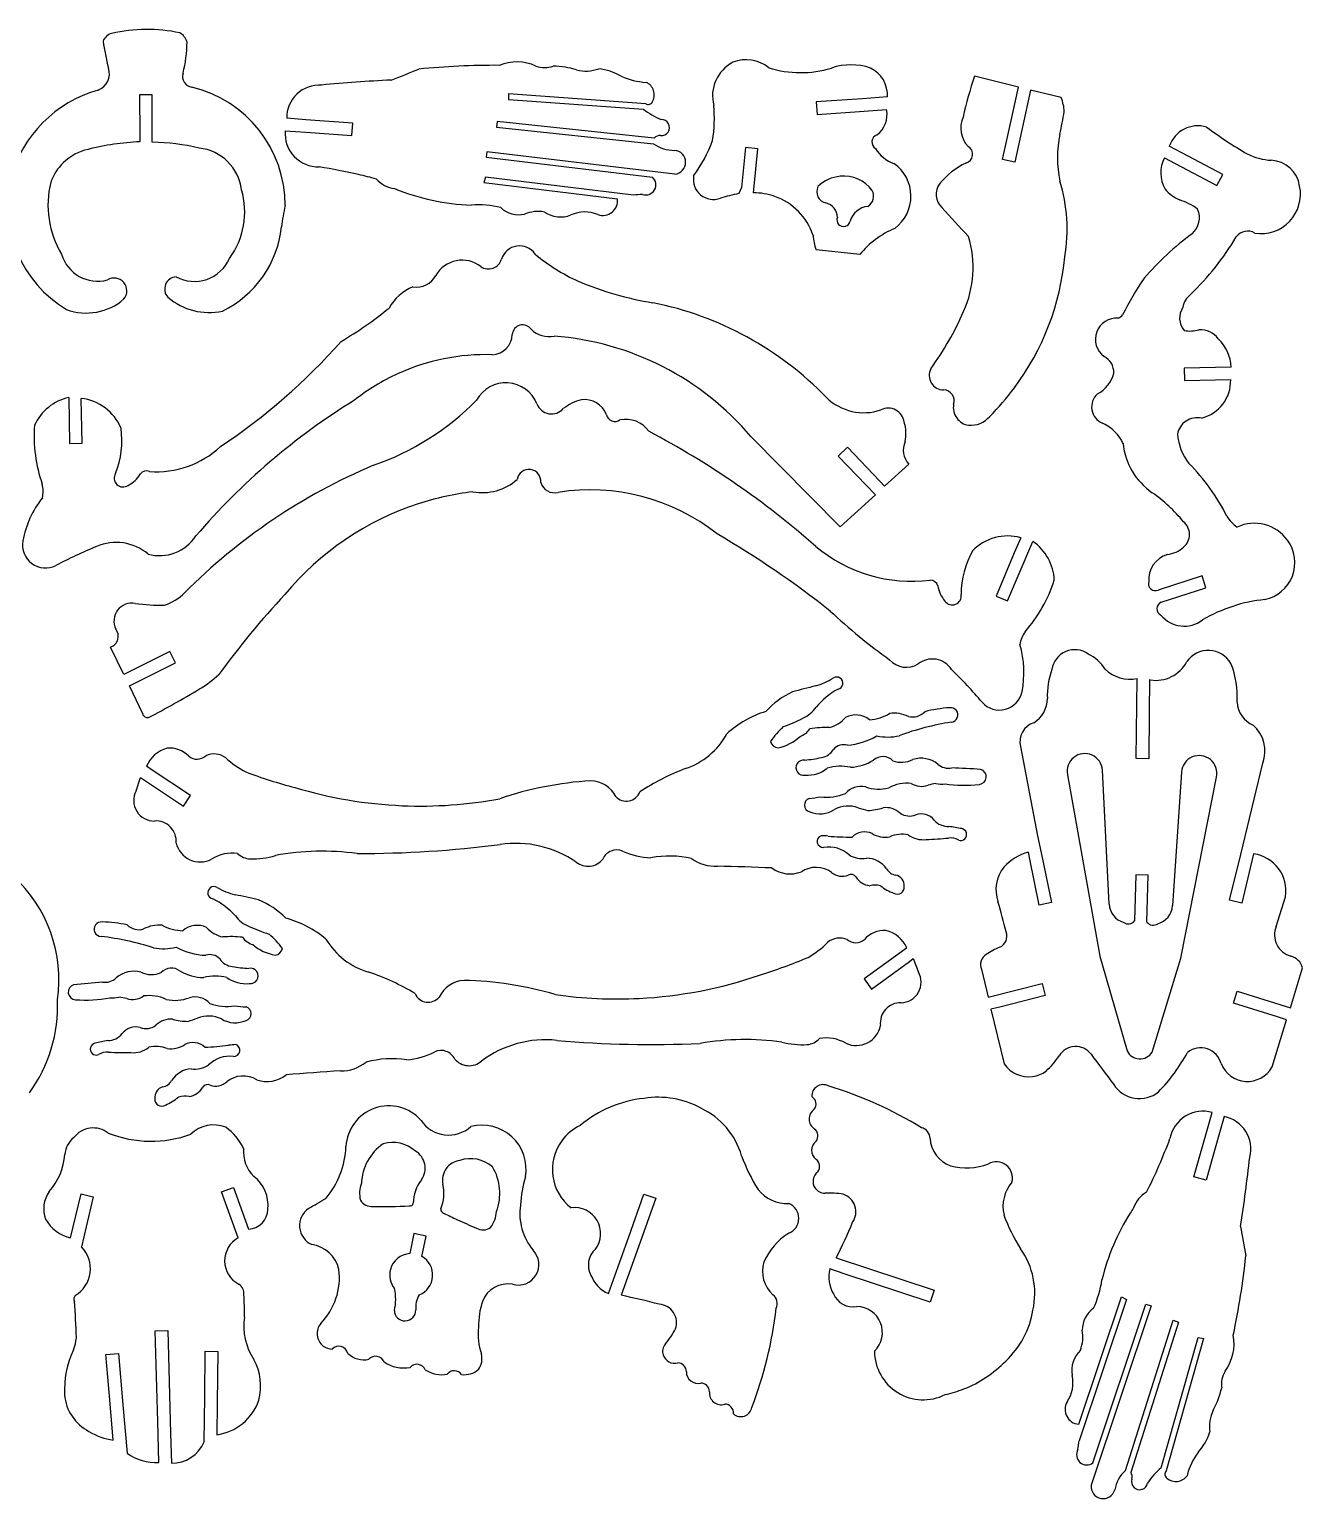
# Model space of a CAD drawing. Extents: x 0 to 235, y 0 to 127.
# Drawn here: x 127.9 to 234.7, y 3.8 to 127.1 of the extents above; entities that cross this region are included whole.
import ezdxf

# ---------------------------------------------------------------- set-up
doc = ezdxf.new("R2010")
doc.units = 0
doc.header["$MEASUREMENT"] = 0
doc.layers.add('WHITE', color=7, linetype='CONTINUOUS')

msp = doc.modelspace()

# ---------------------------------------------------------------- linework, layer by layer
at = {"layer": 'WHITE', "linetype": 'Continuous'}
for p, q in [((210.839914, 122.2946), (207.159914, 123.2081)), ((210.335914, 120.0006), (210.839914, 122.2946)), ((138.169414, 121.6491), (137.119414, 121.6436)), ((137.119414, 121.6436), (137.135414, 118.2681)), ((138.185414, 118.2206), (138.169414, 121.6491)), ((179.570841, 120.887738), (168.052414, 121.7276)), ((168.052414, 121.7276), (168.052414, 121.2606)), ((168.052414, 121.2606), (179.381914, 120.4361)), ((197.751914, 121.3181), (193.882414, 121.0451)), ((193.882414, 121.0451), (193.961414, 120.0006)), ((199.846414, 121.4706), (197.751914, 121.3181)), ((211.858414, 122.0426), (210.524914, 115.9896)), ((214.410051, 121.412761), (211.858414, 122.0426)), ((151.073914, 119.5541), (149.456914, 119.6751)), ((193.961414, 120.0006), (197.888414, 120.2786)), ((197.888414, 120.2786), (199.778435, 120.409884)), ((209.501414, 116.2206), (210.335914, 120.0006)), ((149.330941, 118.630361), (151.058414, 118.5041)), ((151.058414, 118.5041), (154.922414, 118.2206)), ((155.000914, 119.2656), (151.073914, 119.5541)), ((154.922414, 118.2206), (155.000914, 119.2656)), ((167.117914, 119.3966), (167.054914, 118.9296)), ((167.054914, 118.9296), (180.227414, 117.5436)), ((180.295581, 118.005506), (167.117914, 119.3966)), ((137.135414, 118.2681), (137.13537, 117.711489)), ((138.185414, 117.6746), (138.185414, 118.2206)), ((187.944914, 117.2231), (187.598414, 113.8686)), ((188.989414, 117.1181), (187.944914, 117.2231)), ((224.547914, 116.7716), (223.492414, 117.3281)), ((166.256914, 116.8716), (166.188914, 116.4041)), ((166.188914, 116.4041), (180.132914, 114.7401)), ((182.012441, 114.986542), (166.256914, 116.8716)), ((188.637914, 113.7056), (188.989414, 117.1181)), ((210.524914, 115.9896), (209.501414, 116.2206)), ((223.083173, 116.357027), (223.996414, 115.8741)), ((227.970914, 114.9606), (224.547914, 116.7716)), ((166.136414, 114.7346), (166.004914, 114.2781)), ((178.552379, 113.233407), (166.136414, 114.7346)), ((223.996414, 115.8741), (227.482414, 114.0311)), ((227.482414, 114.0311), (227.970914, 114.9606)), ((166.004914, 114.2781), (177.203414, 112.9181)), ((187.598414, 113.8686), (187.393543, 113.359091)), ((188.611414, 113.4221), (188.637914, 113.7056)), ((197.525914, 108.2406), (193.866971, 108.644999)), ((228.684802, 98.80085), (224.747414, 98.7221)), ((224.747414, 98.7221), (224.768414, 97.6721)), ((224.768414, 97.6721), (228.642914, 97.7456)), ((131.176316, 96.25476), (131.249914, 92.3801)), ((132.299914, 92.4011), (132.226414, 96.1706)), ((195.877414, 85.3871), (188.396414, 92.9631)), ((131.249914, 92.3801), (132.299914, 92.4011)), ((196.486414, 92.0651), (195.725414, 91.3356)), ((195.725414, 91.3356), (198.854414, 88.0701)), ((199.211414, 89.2196), (196.486414, 92.0651)), ((201.647455, 90.658128), (199.615414, 88.7946)), ((199.615414, 88.7946), (199.211414, 89.2196)), ((198.854414, 88.0701), (195.877414, 85.3871)), ((209.926414, 79.1766), (212.042386, 84.169344)), ((211.028914, 84.4791), (210.493414, 83.2191)), ((210.493414, 83.2191), (208.960414, 79.5861)), ((226.248914, 81.2816), (222.563414, 80.0901)), ((222.820594, 79.071649), (226.568914, 80.2791)), ((226.568914, 80.2791), (226.248914, 81.2816)), ((208.960414, 79.5861), (209.926414, 79.1766)), ((135.796414, 72.9921), (134.688556, 75.30181)), ((139.649914, 74.9241), (135.796414, 72.9921)), ((136.258414, 72.0471), (140.122414, 73.9841)), ((140.122414, 73.9841), (139.649914, 74.9241)), ((137.376914, 69.7056), (136.258414, 72.0471)), ((220.715414, 65.9516), (220.788914, 72.6716)), ((221.838914, 72.5511), (221.807414, 69.8106)), ((221.901787, 72.54578), (221.838914, 72.5511)), ((221.807414, 69.8106), (221.765414, 65.9361)), ((211.018306, 66.954711), (212.435914, 59.4576)), ((221.765414, 65.9361), (220.715414, 65.9516)), ((230.406914, 61.7256), (231.335914, 65.5526)), ((136.820008, 63.227093), (137.203414, 64.3661)), ((137.203414, 64.3661), (137.528914, 64.1456)), ((137.528914, 64.1456), (140.804914, 61.9566)), ((138.164414, 64.9856), (137.702414, 65.2956)), ((141.387914, 62.8331), (138.164414, 64.9856)), ((214.956162, 64.587015), (217.675414, 49.3513)), ((218.451672, 53.735764), (217.888291, 64.960402)), ((224.517657, 64.8176), (223.762516, 53.60613)), ((224.463914, 49.20955), (227.440414, 64.3976)), ((140.804914, 61.9566), (141.387914, 62.8331)), ((229.482914, 57.8931), (230.406914, 61.7256)), ((212.435914, 59.4576), (212.834914, 57.6516)), ((211.795414, 57.5046), (211.674914, 58.0926)), ((212.588414, 53.6456), (211.795414, 57.5046)), ((212.834914, 57.6516), (213.617414, 53.8556)), ((228.553414, 54.0656), (229.482914, 57.8931)), ((230.569296, 57.9404), (229.571914, 53.8191)), ((220.673414, 56.1971), (220.573408, 52.32256)), ((221.723414, 56.1656), (220.673414, 56.1971)), ((221.618087, 52.2283), (221.723414, 56.1656)), ((232.464496, 51.860763), (233.231414, 54.3546)), ((213.617414, 53.8556), (212.588414, 53.6456)), ((229.571914, 53.8191), (228.553414, 54.0656)), ((201.032914, 49.73455), (197.898914, 47.45605)), ((201.484414, 50.0653), (201.032914, 49.73455)), ((217.675414, 49.3513), (217.838414, 48.78955)), ((198.518414, 46.60555), (201.699914, 48.92605)), ((201.699914, 48.92605), (202.019914, 49.15705)), ((202.019914, 49.15705), (202.44512, 48.033518)), ((207.731757, 48.259276), (208.288414, 45.9283)), ((217.838414, 48.78955), (219.948914, 41.40805)), ((222.053931, 41.303008), (224.463914, 49.20955)), ((233.645914, 45.0358), (234.674914, 48.38005)), ((197.898914, 47.45605), (198.518414, 46.60555)), ((208.288414, 45.9283), (212.834914, 47.06755)), ((212.834914, 47.06755), (213.092414, 46.04905)), ((213.092414, 46.04905), (209.270414, 45.09355)), ((228.873914, 45.4243), (229.183414, 46.42705)), ((229.183414, 46.42705), (233.645914, 45.0358)), ((209.270414, 45.09355), (208.535414, 44.90455)), ((208.535414, 44.90455), (209.632414, 40.31605)), ((232.569914, 44.2693), (228.873914, 45.4243)), ((232.113085, 40.06399), (233.336414, 44.03305)), ((233.336414, 44.03305), (232.569914, 44.2693)), ((226.621414, 34.57255), (227.094082, 36.242011)), ((228.091414, 35.90605), (227.650414, 34.3468)), ((225.560914, 30.84505), (226.621414, 34.57255)), ((227.650414, 34.3468), (226.574414, 30.5563)), ((226.574414, 30.5563), (225.560914, 30.84505)), ((143.996914, 29.58505), (144.983914, 29.94205)), ((144.983914, 29.94205), (146.249414, 26.4613)), ((131.32852, 25.721051), (132.205414, 29.41705)), ((132.205414, 29.41705), (133.229414, 29.17555)), ((133.229414, 29.17555), (132.231914, 24.96505)), ((145.398924, 25.731544), (143.996914, 29.58505)), ((178.142914, 25.8103), (179.418914, 29.39605)), ((180.410914, 29.0443), (178.956914, 24.9703)), ((179.418914, 29.39605), (180.410914, 29.0443)), ((160.135414, 26.0833), (159.778414, 24.4033)), ((161.164414, 25.8628), (160.135414, 26.0833)), ((160.802482, 24.167032), (161.164414, 25.8628)), ((176.867414, 22.2298), (178.142914, 25.8103)), ((178.956914, 24.9703), (177.507541, 20.901354)), ((195.551914, 24.04105), (203.762914, 21.32155)), ((176.441914, 21.04855), (176.867414, 22.2298)), ((196.208414, 22.71805), (195.016285, 23.111815)), ((203.432414, 20.32405), (196.208414, 22.71805)), ((203.762914, 21.32155), (203.432414, 20.32405)), ((215.890414, 10.08655), (219.470914, 20.7808)), ((219.896414, 20.5603), (215.927384, 8.700759)), ((221.959414, 20.0143), (216.945673, 4.957281)), ((217.082414, 6.847275), (221.518414, 20.1718)), ((219.470914, 20.7808), (219.896414, 20.5603)), ((221.518414, 20.1718), (221.959414, 20.0143)), ((219.812414, 6.196275), (223.817914, 18.8173)), ((224.258914, 18.6598), (220.253164, 6.033528)), ((223.817914, 18.8173), (224.258914, 18.6598)), ((138.437414, 17.9248), (139.487414, 17.9563)), ((138.536914, 14.1238), (138.437414, 17.9248)), ((139.487414, 17.9563), (139.602914, 13.6303)), ((222.815414, 6.437775), (225.902414, 17.37355)), ((226.358914, 17.27905), (223.219647, 6.164772)), ((225.902414, 17.37355), (226.358914, 17.27905)), ((142.579414, 12.4018), (142.631914, 16.20805)), ((142.631914, 16.20805), (143.681914, 16.1923)), ((143.681914, 16.1923), (143.624414, 11.87155)), ((134.294914, 15.92455), (135.339914, 16.0138)), ((134.620414, 12.13405), (134.294914, 15.92455)), ((135.339914, 16.0138), (135.712414, 11.7088)), ((138.636914, 10.3228), (138.536914, 14.1238)), ((139.602914, 13.6303), (139.712914, 9.30955)), ((142.526798, 8.595525), (142.579414, 12.4018)), ((134.914333, 8.753046), (134.620414, 12.13405)), ((135.712414, 11.7088), (136.064414, 7.666275)), ((143.624414, 11.87155), (143.587414, 9.1993)), ((138.726136, 6.884044), (138.636914, 10.3228)), ((139.712914, 9.30955), (139.781414, 6.826275))]:
    msp.add_line(p, q, dxfattribs=at)
for centre, radius, start, end in [((137.740808, 113.999408), 13.139289, 77.899091, 103.055608), ((135.071414, 125.7381), 1.10226, 105.72521, 158.162), ((179.393624, 134.071624), 46.032429, 189.911609, 192.770709), ((139.807458, 125.686454), 1.348823, 16.733314, 59.341458), ((128.876914, 126.2986), 12.2243, 346.599739, 358.951), ((188.014005, 121.643525), 2.952653, 50.35551, 112.383066), ((133.146914, 123.4006), 1.44094, 290.189, 20.115947), ((141.617468, 123.179259), 0.896125, 161.364741, 263.028548), ((126.946742, 204.786515), 87.667307, 290.891285, 292.523576), ((166.9358, 59.073082), 65.0495, 89.696282, 95.652386), ((168.751414, 120.5151), 3.894942, 65.4802, 112.186154), ((171.086914, 126.0171), 2.086078, 249.837521, 290.168), ((171.638403, 116.671906), 7.38885, 73.151106, 88.698978), ((174.556463, 126.66822), 3.025952, 255.13251, 290.740187), ((175.088491, 119.165353), 4.704055, 59.127891, 83.413677), ((188.33814, 121.564958), 3.160268, 117.280444, 194.817791), ((192.567914, 132.3906), 8.8842, 252.51, 286.915796), ((196.790914, 119.1501), 5.01575, 70.938116, 109.061), ((197.337922, 121.626717), 2.513346, 356.438758, 64.270488), ((139.137415, 112.37606), 10.193352, 359.889461, 76.548003), ((152.217914, 119.7111), 2.761235, 86.7199, 180.747023), ((164.611914, -8.39135), 131.429991, 92.7926, 95.341919), ((180.023922, 129.02003), 6.340163, 246.563687, 266.190209), ((179.160914, 121.6511), 1.132484, 330.157, 67.041633), ((236.212156, 113.167957), 30.738204, 160.935399, 167.577864), ((136.574185, 111.774177), 10.683639, 105.917258, 164.205793), ((179.765414, 121.2501), 0.411364, 241.766, 336.718999), ((211.543387, 120.127857), 3.141456, 2.078459, 24.143001), ((183.473056, 125.801255), 6.747023, 232.673057, 247.334873), ((174.25279, 119.700875), 11.0806, 350.236802, 5.467942), ((197.600414, 120.0076), 2.21486, 308.88954, 10.4647), ((208.293414, 118.8681), 2.289369, 156.523201, 222.799), ((160.195914, 129.9101), 55.33804, 347.92773, 349.938), ((152.1249, 118.403417), 2.80316, 175.356241, 271.268907), ((180.886713, 118.895796), 0.679625, 263.499425, 91.145362), ((225.891273, 116.509143), 2.5348, 73.12925, 161.150377), ((248.621461, 148.574211), 36.9087, 233.421906, 239.761108), ((138.298565, 94.826531), 22.9145, 92.909721, 103.887269), ((137.824414, 98.8426), 18.8354, 76.8093, 88.901803), ((141.672453, 113.174294), 4.03195, 7.274007, 83.591031), ((181.93415, 119.879428), 2.892929, 233.845273, 271.028405), ((180.734126, 117.67914), 0.546659, 82.046132, 143.343324), ((174.464459, 121.599836), 11.35535, 323.49938, 340.567021), ((199.185266, 117.676552), 0.637445, 107.748972, 239.240262), ((206.235774, 116.654695), 0.75878, 284.820911, 60.131095), ((224.080414, 116.3756), 9.965048, 168.652, 191.34992), ((133.738914, 112.8296), 4.340275, 134.075598, 159.843309), ((133.744914, 112.8351), 4.340505, 102.59, 134.183), ((181.918919, 115.985695), 1.00352, 275.347377, 86.163052), ((201.384414, 118.6776), 2.96231, 211.523, 250.543628), ((209.097414, 110.2621), 6.256257, 115.23807, 141.002), ((225.503341, 115.102458), 2.726015, 152.598634, 209.925596), ((232.381201, 121.465451), 5.323306, 243.836817, 266.431903), ((231.924914, 113.6261), 2.529454, 8.25743, 87.167612), ((136.236414, 112.3851), 10.20445, 166.991402, 239.078), ((144.819914, 69.1606), 47.02105, 76.8851, 80.986), ((144.869289, 69.150433), 47.019775, 75.067282, 76.946507), ((179.580914, 114.0931), 0.850478, 250.577, 49.530235), ((185.249414, 114.5476), 1.683475, 169.81395, 290.517), ((196.162414, 111.7851), 3.040965, 95.179, 134.82), ((196.16176, 111.78596), 3.04005, 37.266835, 95.168177), ((198.471027, 113.139683), 3.353413, 306.397129, 54.932958), ((137.434495, 112.398925), 8.00525, 166.076395, 211.076588), ((139.382137, 111.825399), 6.5589, 323.402745, 16.468754), ((158.771727, 116.135816), 2.36723, 221.014929, 263.354763), ((165.574865, 131.014915), 18.6272, 247.670502, 268.060063), ((194.880032, 113.517339), 0.960213, 153.743272, 258.332988), ((197.678008, 113.153657), 1.019531, 301.356009, 27.650302), ((205.395914, 113.3001), 1.468112, 142.239526, 228.574), ((201.221861, 110.356785), 13.702944, 350.337523, 17.22459), ((225.708174, 115.863286), 3.330045, 219.557998, 245.89717), ((231.184992, 113.313667), 3.3127, 261.047403, 11.769393), ((168.316379, 108.111912), 19.4543, 167.398013, 172.783018), ((165.436632, 103.977307), 8.435464, 76.455631, 93.345941), ((175.969136, 112.771024), 1.24301, 251.034185, 6.795308), ((181.535414, 79.5656), 33.799602, 93.79536, 95.0633), ((192.145708, 91.028598), 22.83055, 102.013923, 106.034746), ((188.659414, 108.2036), 5.21869, 70.497663, 90.526994), ((188.653914, 108.2031), 5.221, 18.3512, 70.4426), ((194.413414, 111.3741), 1.233332, 359.056, 77.238223), ((198.398079, 110.545618), 1.74772, 96.226415, 163.434181), ((222.883914, 108.0196), 5.02229, 53.510379, 73.0477), ((168.969914, 113.9216), 2.337993, 228.22, 281.038415), ((170.551414, 108.9861), 2.873946, 79.363338, 113.237), ((172.42976, 113.821368), 2.42068, 236.164153, 291.139034), ((174.470754, 108.969958), 2.844494, 67.372213, 114.244068), ((196.171914, 111.1541), 0.56195, 159.186129, 348.692), ((271.116414, 170.9206), 88.859474, 221.363489, 223.501), ((224.226914, 111.3416), 1.792712, 311.017978, 23.5313), ((140.175914, 111.4966), 8.8902, 295.905904, 353.926), ((197.614849, 110.076741), 4.012041, 183.284386, 200.907559), ((203.442414, 103.4051), 7.64105, 112.967, 140.741193), ((198.019414, 107.1741), 9.018158, 335.738, 16.614246), ((241.07711, 89.04362), 26.1605, 126.807902, 138.856399), ((230.065914, 109.0281), 1.179369, 59.218308, 143.699), ((168.987414, 107.3901), 1.577965, 34.4388, 162.777508), ((209.171914, 121.6506), 23.236476, 313.86, 329.124691), ((133.605851, 109.160314), 3.156785, 196.443052, 284.869094), ((141.706914, 109.1906), 3.205725, 241.561, 336.553421), ((164.172059, 105.242487), 2.52859, 51.907453, 150.652622), ((166.376414, 108.1876), 1.152127, 235.992651, 343.341), ((180.778114, 120.956348), 16.451451, 230.38781, 245.350311), ((192.990914, 110.1011), 21.8354, 323.304, 354.628), ((134.976914, 105.1966), 1.07127, 320.350551, 121.579), ((140.233581, 105.360609), 1.012522, 93.017863, 223.36687), ((160.335914, 107.3641), 1.855335, 261.011144, 331.603), ((242.471844, 91.861764), 25.5382, 145.692729, 153.680086), ((161.574578, 101.804667), 4.028165, 112.300512, 151.011063), ((184.639527, 131.430974), 27.595426, 247.134335, 260.699943), ((226.385414, 103.5051), 1.781632, 128.660593, 169.82), ((132.651914, 108.1356), 4.800405, 249.77861, 311.007), ((142.938914, 108.6231), 5.24465, 228.9919, 282.343), ((137.367142, 129.198914), 32.789065, 300.541703, 309.110531), ((174.678494, 76.829535), 27.9162, 44.064158, 78.634254), ((226.007414, 102.9126), 1.647892, 146.589475, 219.847), ((169.244414, 101.4786), 0.863343, 34.843158, 176.171), ((181.482556, 114.415599), 27.07065, 324.406305, 336.147037), ((219.066801, 101.128149), 1.7737, 85.410612, 233.697128), ((218.566884, 104.10832), 1.371598, 297.901233, 317.685573), ((166.613186, 101.604088), 1.77117, 273.086397, 357.804949), ((171.482414, 103.5411), 2.191264, 225.736, 280.859073), ((170.10686, 77.516073), 23.939893, 40.183832, 85.715857), ((225.192646, 105.095498), 3.269962, 262.08229, 283.763972), ((226.134414, 100.1181), 1.808766, 35.7133, 95.194809), ((225.125414, 98.6116), 3.564338, 3.04351, 45.962738), ((115.06704, 135.418184), 52.014423, 303.667454, 318.509759), ((166.157163, 82.048077), 17.795954, 88.224477, 114.561259), ((204.555221, 98.092238), 1.20207, 151.838034, 270.513383), ((217.348406, 98.372952), 1.484676, 356.662333, 63.249179), ((166.167414, 82.0531), 17.79565, 114.598, 128.302), ((167.840319, 94.680341), 2.79881, 21.671706, 151.064368), ((216.301147, 98.875717), 2.597135, 296.632666, 346.88733), ((225.418577, 97.65014), 3.22575, 283.758023, 1.695811), ((132.113604, 92.156643), 4.203935, 102.882644, 155.304678), ((197.856414, 99.4206), 4.451273, 225.527493, 288.928), ((204.519414, 95.9656), 0.925789, 342.21, 87.116198), ((192.988414, 110.0916), 21.831773, 315.016079, 323.327912), ((218.457414, 95.4581), 1.478278, 132.149, 247.012296), ((131.743481, 92.049445), 4.149355, 23.093833, 83.31633), ((185.167414, 47.4875), 57.070421, 121.748357, 139.402), ((149.383914, 111.7531), 22.43435, 289.138, 315.520771), ((171.675414, 96.1916), 1.323345, 201.16, 318.21396), ((175.020673, 92.40716), 3.740106, 103.083407, 129.095657), ((174.452286, 94.128949), 1.941276, 20.233938, 98.241018), ((199.909876, 93.986882), 1.366685, 7.720245, 116.489264), ((206.891451, 95.410802), 1.515086, 169.660386, 261.256783), ((140.531982, 93.042555), 12.26875, 175.931472, 199.344955), ((176.998851, 94.989343), 0.749315, 194.609233, 303.55537), ((177.897594, 92.069841), 2.345655, 34.82516, 101.921997), ((198.171914, 93.2301), 3.232085, 347.917, 16.914888), ((206.800786, 96.054076), 2.145302, 266.268, 319.420042), ((216.467414, 90.9266), 3.47109, 30.9398, 65.9844), ((225.834414, 92.8741), 1.679985, 77.929269, 169.933), ((127.994914, 92.6521), 7.634512, 338.719, 7.714849), ((146.663914, 30.28865), 71.3005, 48.579174, 62.2857), ((202.896973, 91.839729), 1.719731, 155.476334, 223.399771), ((216.467003, 90.923045), 3.473272, 25.091527, 30.986603), ((228.626414, 93.4946), 4.458209, 184.204013, 218.465), ((138.527283, 97.898073), 7.885629, 265.793881, 312.971175), ((225.303353, 92.974208), 5.72015, 185.802119, 235.514278), ((137.699414, 89.4306), 0.652581, 67.5248, 142.38105), ((175.892695, 45.147218), 49.285566, 112.86922, 135.252328), ((169.777414, 89.2251), 0.991315, 352.986, 171.171142), ((212.850414, 78.5521), 17.292152, 26.5644, 44.728376), ((126.457008, 88.390014), 2.567254, 347.249029, 13.250989), ((135.733732, 89.481315), 0.741906, 147.38303, 304.93813), ((134.945551, 91.198911), 2.623131, 297.545252, 328.515675), ((165.864716, 92.685044), 4.420953, 259.512277, 311.564559), ((171.93788, 89.487206), 1.237386, 198.038173, 283.722388), ((135.460785, 82.694569), 8.27965, 141.724135, 169.370366), ((168.068914, 64.0936), 24.43035, 97.0747, 108.067), ((174.939414, 71.4276), 17.0736, 51.5515, 99.126059), ((213.893774, 76.800366), 14.073698, 39.874348, 54.509068), ((168.085591, 64.099321), 24.430089, 108.108345, 140.261795), ((223.786275, 84.751982), 1.404445, 310.313511, 49.699485), ((230.98527, 87.937833), 3.138593, 211.773099, 234.84661), ((230.628914, 82.2896), 3.406444, 35.4235, 115.206516), ((129.227948, 83.876284), 1.935825, 169.717527, 296.78182), ((135.151088, 79.911454), 4.169657, 49.960588, 113.374392), ((138.796696, 86.590522), 3.617365, 254.557367, 327.106329), ((144.280425, 14.034507), 81.9225, 51.700747, 59.745857), ((209.941168, 80.478031), 4.146293, 74.790928, 135.0388), ((209.64339, 80.709582), 4.210123, 2.927595, 55.262588), ((230.852788, 82.38818), 3.167175, 282.156095, 36.317716), ((147.76004, 48.86316), 37.679671, 112.243194, 117.94884), ((201.914111, 93.414935), 12.5931, 230.093833, 276.948914), ((213.654291, 79.653766), 7.633871, 150.542655, 179.525026), ((223.984264, 80.964554), 2.215335, 107.043921, 184.433638), ((223.053414, 85.5666), 2.49991, 276.466006, 311.042), ((203.442914, 80.2581), 0.65626, 16.24085, 90.4571), ((206.665414, 80.8796), 2.6292, 189.589, 220.675576), ((202.16641, 84.678025), 12.269804, 318.75043, 342.187275), ((222.315469, 80.605257), 0.57172, 160.797681, 295.701519), ((136.4904, 77.470514), 1.525006, 79.925065, 205.506202), ((138.983395, 93.92388), 15.1167, 261.531326, 270.895297), ((137.538914, 83.3866), 4.87636, 290.161, 313.399977), ((203.389456, 29.536728), 73.782, 137.147335, 143.911201), ((205.289414, 79.5801), 0.74396, 213.827, 10.607301), ((223.045942, 78.522406), 0.593675, 112.30773, 243.775674), ((232.797414, 66.5246), 12.831195, 95.714834, 120.498), ((228.160914, 113.5791), 48.36195, 226.797733, 234.44), ((224.746914, 79.6016), 2.54008, 219.384, 307.280889), ((134.374104, 76.206166), 0.957465, 289.173, 39.394907), ((213.490397, 75.121359), 2.56066, 145.055777, 171.10769), ((203.022414, 73.1781), 8.27555, 348.753399, 16.4184), ((201.440749, 75.490726), 1.883481, 221.759503, 301.472271), ((203.617414, 72.3826), 1.91822, 32.6371, 128.472098), ((215.563914, 73.1491), 1.934499, 54.262429, 171.873), ((215.356263, 71.830857), 3.18313, 30.437455, 65.152984), ((222.364414, 75.4441), 2.934934, 260.931, 332.277638), ((226.762341, 72.84523), 2.182041, 29.392348, 145.57473), ((136.889414, 80.5041), 10.18035, 301.072737, 312.49), ((195.595224, 72.276171), 0.51483, 282.828645, 122.845886), ((178.995021, 46.373389), 37.68, 40.165208, 45.866664), ((219.302762, 71.285696), 6.044278, 159.296119, 182.73724), ((220.186914, 75.6426), 3.031377, 226.51, 281.454497), ((222.043394, 71.216325), 7.149473, 355.715036, 22.186677), ((99.474804, 142.935237), 82.964174, 297.567577, 300.95103), ((194.839414, 65.2336), 6.97029, 115.152, 137.976161), ((229.139724, -69.84672), 146.2175, 103.976595, 104.764406), ((192.034449, 78.047759), 6.266906, 286.596516, 301.576071), ((198.780748, 66.156055), 6.402796, 118.663683, 140.053913), ((209.243914, 71.9526), 1.93459, 221.260288, 348.415), ((210.881527, 70.991169), 2.38386, 301.321831, 0.141287), ((231.388414, 70.8081), 2.21906, 183.254, 247.318139), ((137.780978, 69.794309), 0.413687, 192.382388, 282.450034), ((192.286914, 61.4791), 8.820542, 107.317, 132.131997), ((186.421968, 81.675479), 13.86965, 289.781375, 297.138053), ((191.758736, 71.665737), 2.534235, 292.987091, 326.502114), ((194.305821, 71.085439), 2.632388, 285.193974, 320.217967), ((197.178414, 67.7316), 1.873227, 51.6942, 116.97315), ((198.133914, 72.8131), 3.617434, 273.258363, 301.908), ((200.373914, 66.8491), 2.911617, 64.8628, 96.466885), ((201.972204, 70.807521), 1.371069, 254.713591, 317.347239), ((205.868009, 58.633177), 11.61015, 94.018015, 104.400477), ((205.147011, 69.610417), 0.611415, 275.595223, 98.704101), ((180.988221, 70.902537), 6.104691, 288.141107, 331.828384), ((196.537914, 62.8741), 7.90333, 133.317572, 145.241), ((191.89667, 69.441697), 1.75533, 290.718562, 325.420673), ((194.65464, 60.428633), 8.1236, 87.593531, 99.299499), ((196.00228, 72.771131), 5.73205, 274.843332, 300.991098), ((199.873537, 71.852687), 4.09985, 257.035414, 283.613451), ((208.777664, 46.264632), 23.016002, 98.925768, 110.178147), ((212.630229, 67.370041), 1.664571, 107.8222, 194.448606), ((228.605414, 66.5736), 2.915145, 339.498014, 48.6126), ((140.064135, 64.344658), 2.54598, 104.680126, 158.067911), ((139.661707, 64.649318), 2.17182, 43.554947, 96.418314), ((190.743511, 67.562731), 0.722152, 194.656919, 264.099358), ((189.865131, 70.665646), 3.904936, 281.883891, 312.787209), ((194.066117, 67.505633), 1.494825, 279.294119, 328.205323), ((196.172631, 66.009535), 1.095847, 73.370369, 139.718751), ((141.933414, 67.0016), 1.104194, 230.808245, 312.124), ((143.361027, 64.739013), 1.59872, 52.31732, 115.448714), ((149.577414, 71.7166), 7.751075, 227.474346, 242.71), ((192.822323, 65.18204), 0.645338, 81.605569, 281.702605), ((191.982914, 76.7196), 10.939021, 274.896, 282.269322), ((196.521765, 69.374118), 4.168183, 272.980852, 301.367751), ((199.467801, 64.964719), 1.15151, 43.858521, 132.393844), ((201.023581, 67.684726), 2.054502, 249.321892, 297.838591), ((202.667766, 63.736219), 2.23906, 51.12923, 107.808042), ((204.980414, 66.5191), 1.379989, 228.882386, 280.997), ((216.407914, 64.8861), 1.48224, 2.873349, 191.641), ((225.994914, 64.7181), 1.480605, 347.498475, 176.146701), ((159.962301, 101.504573), 39.235637, 249.190894, 255.516847), ((190.142414, 46.29475), 20.156775, 111.091, 123.294273), ((193.102676, 67.312613), 2.766537, 266.90317, 308.015727), ((195.925044, 61.42118), 3.876705, 77.887197, 106.769561), ((201.449104, -31.103848), 96.343, 86.298452, 87.742765), ((207.506742, 64.420127), 0.63897, 274.671484, 75.295143), ((138.337309, 62.423401), 1.71701, 152.090504, 271.410603), ((160.689011, 98.44342), 36.483105, 253.208889, 267.571543), ((176.819359, 34.593241), 29.54835, 93.615607, 108.735552), ((174.882914, 61.6256), 2.458264, 27.3379, 88.29701), ((177.9503, 63.579222), 1.208716, 223.02276, 338.846545), ((194.726914, 67.0281), 4.321869, 263.525, 291.681448), ((197.618136, 61.924667), 1.690584, 76.447378, 139.971672), ((199.097726, 66.665666), 3.2815, 250.721479, 285.271495), ((201.512414, 60.5656), 3.31885, 84.214677, 117.849), ((202.704559, 65.164004), 1.55444, 236.515607, 290.695619), ((204.884236, 57.452374), 6.466394, 98.569633, 104.603236), ((204.349914, 66.1881), 2.380528, 259.612, 278.016025), ((206.292453, 74.220439), 10.5137, 261.188273, 276.917819), ((160.660914, 98.4491), 36.4876, 267.616, 280.529), ((193.462626, 62.039664), 0.582362, 106.834698, 256.420224), ((187.758414, 104.2616), 42.030586, 277.568, 278.870399), ((194.173914, 63.5366), 2.230513, 247.654341, 303.335), ((196.575972, 59.431252), 2.531705, 71.002317, 117.686733), ((200.687364, 71.427159), 10.149202, 251.101537, 255.894063), ((197.935045, 66.729634), 5.153193, 273.101363, 287.495203), ((199.725414, 60.0931), 1.738528, 46.9416, 97.974371), ((138.488936, 59.01234), 1.698097, 354.813322, 93.692456), ((201.697031, 62.528522), 1.404639, 236.043072, 292.072803), ((202.678341, 59.903191), 1.399165, 38.828321, 108.911048), ((204.935914, 61.7981), 1.548826, 221.074895, 272.244), ((194.455414, 58.9986), 0.505682, 110.103585, 277.095), ((194.347414, 54.8431), 4.630825, 83.266361, 90.8143), ((196.690058, 78.420444), 19.0636, 264.583038, 270.570994), ((197.930414, 58.3026), 1.488872, 64.981034, 134.869), ((199.64665, 61.431456), 2.085165, 238.594401, 280.892524), ((201.093414, 56.8006), 2.789629, 79.868205, 112.172), ((202.806774, 61.169206), 2.031565, 232.999954, 278.187513), ((201.898414, 94.1381), 35.000188, 271.961, 275.052843), ((205.160101, 57.997987), 1.288443, 58.857484, 97.988631), ((198.513914, 18.82055), 41.933931, 79.6079, 81.106868), ((205.991063, 59.573529), 0.500625, 250.802318, 79.989021), ((142.205414, 59.3581), 2.085867, 193.848, 296.981578), ((144.900414, 54.8061), 3.211091, 82.208628, 122.995), ((146.475414, 59.1371), 1.61881, 225.247, 267.194615), ((152.486058, 36.089912), 22.079685, 82.525865, 100.368866), ((155.626761, 149.237606), 91.256, 269.831352, 277.383654), ((168.655414, 49.80825), 9.024296, 55.64016, 98.2896), ((177.133414, 57.0261), 1.252635, 66.716348, 157.022), ((180.165403, 63.657374), 6.0393, 245.16189, 268.542035), ((194.897244, 55.892251), 2.632115, 48.428441, 98.287231), ((212.807773, 53.933698), 4.310434, 105.237322, 137.554172), ((146.491414, 64.7181), 7.198494, 269.242, 286.302166), ((174.737665, 58.486398), 1.57716, 231.163292, 321.984973), ((181.554414, 49.4038), 8.359747, 77.073892, 100.634), ((185.384183, 60.223403), 3.31339, 233.73925, 273.518261), ((177.133488, -266.693068), 323.719735, 87.692777, 88.503535), ((191.676914, 58.7961), 2.532218, 233.36, 292.053277), ((193.853688, 54.569403), 2.244225, 54.288656, 123.113113), ((197.699466, 59.55238), 1.993444, 238.023582, 281.539031), ((198.003414, 55.4206), 2.180688, 35.2924, 87.508143), ((211.963414, 54.9421), 3.01185, 140.871139, 199.438), ((230.173853, 54.865735), 3.09999, 350.50958, 82.671241), ((118.597342, 47.402657), 11.747563, 351.67891, 47.62936), ((196.056414, 57.4521), 1.386269, 229.907, 291.295726), ((196.800914, 55.7511), 0.475091, 32.790068, 120.488), ((198.537914, 56.8491), 1.579881, 212.15, 263.751992), ((200.705914, 57.2326), 1.075152, 210.897593, 260.801), ((200.344934, 55.284322), 0.90679, 354.975899, 77.964177), ((143.351914, 54.6826), 0.515255, 59.427797, 259.332), ((146.686914, 60.5876), 6.2666, 240.635, 255.622744), ((115.528914, -88.6719), 146.217, 77.532756, 78.3196), ((198.808414, 53.2521), 2.074279, 77.021847, 102.316), ((201.686356, 58.264341), 3.842395, 231.11496, 250.235597), ((200.688149, 55.126952), 0.56549, 237.826875, 7.924), ((140.41068, 48.443509), 6.40025, 42.201173, 63.599246), ((144.400414, 47.66655), 6.97225, 44.442888, 67.2696), ((82.215107, 18.827171), 131.676, 14.3191, 15.46557), ((220.141914, 53.8206), 1.69237, 182.873349, 253.650073), ((222.070414, 53.7201), 1.695935, 285.608, 356.146701), ((133.911914, 51.62645), 0.61149, 83.110967, 267.525), ((133.668414, 40.63125), 11.6066, 78.060134, 88.4357), ((137.042414, 52.9524), 1.370655, 224.789, 287.540794), ((138.806116, 49.068171), 2.909828, 85.995923, 117.655981), ((140.797668, 55.11624), 3.61821, 240.378495, 269.033376), ((141.956663, 50.075937), 1.874113, 65.567015, 130.616526), ((147.210914, 54.2331), 2.5417, 215.897365, 249.293), ((152.11538, 64.455076), 13.871696, 245.269724, 252.640663), ((147.091914, 44.0344), 8.8158, 50.128809, 74.9685), ((220.053914, 52.7323), 0.661635, 234.05266, 321.736103), ((222.146414, 52.63285), 0.66551, 217.442, 304.850637), ((234.145473, 51.145038), 1.827005, 156.936695, 255.336604), ((131.266414, 28.15165), 23.0134, 72.2153, 83.465162), ((144.692769, 53.539205), 2.63291, 221.860452, 257.027944), ((144.800972, 42.883184), 8.120464, 83.246209, 94.939677), ((147.162072, 51.99784), 1.755215, 216.764424, 251.539676), ((142.793926, 45.246846), 7.9045, 37.080327, 49.030454), ((158.004914, 53.9076), 6.1105, 210.564, 254.186978), ((195.850914, 49.2777), 1.6023, 67.043013, 129.937), ((197.183114, 51.598083), 1.101975, 230.07248, 311.597881), ((199.548914, 49.34135), 2.17327, 85.890476, 138.76), ((199.162414, 49.02175), 2.54571, 24.200037, 77.7016), ((208.87125, 51.026177), 0.999115, 293.871316, 21.57354), ((139.10153, 54.081677), 4.096465, 258.65447, 285.194909), ((142.917326, 55.162376), 5.732344, 241.421947, 267.569799), ((143.028553, 48.396299), 1.09764, 42.371799, 108.830866), ((149.146224, 53.310262), 3.91353, 229.532655, 260.442725), ((148.390787, 50.169781), 0.726455, 278.363131, 347.515449), ((189.351074, 55.991906), 7.7477, 299.699894, 314.924753), ((208.655914, 48.64825), 1.002609, 120.876283, 202.826), ((211.474414, 44.6154), 5.920585, 111.801292, 124.26), ((233.322325, 48.026944), 1.397921, 14.631055, 75.048711), ((136.630914, 45.8599), 2.239475, 74.484818, 131.186), ((139.782767, 47.220024), 1.150177, 50.052494, 138.574751), ((142.556914, 51.7404), 4.16933, 240.775, 269.157769), ((145.078571, 49.975669), 1.496775, 214.122084, 262.935959), ((146.777483, 59.267913), 10.940911, 260.089784, 267.453369), ((146.412682, 47.704073), 0.645245, 260.566904, 100.838368), ((177.717779, 85.324318), 39.2412, 286.892391, 293.220962), ((131.769914, 46.3458), 0.638575, 106.730958, 267.616), ((141.754232, -48.849859), 96.345357, 94.61584, 96.058211), ((134.209192, 48.542108), 1.37496, 261.286317, 313.531952), ((138.115914, 49.87105), 2.05415, 244.45, 293.05548), ((143.474202, 43.823104), 3.874069, 75.677691, 104.631161), ((146.049414, 49.8238), 2.768285, 234.263, 275.337621), ((149.853784, 28.945678), 20.154745, 59.032289, 71.227557), ((164.477914, 44.88395), 2.457125, 93.934612, 154.983), ((163.658414, 17.7935), 29.54895, 73.623083, 88.7378), ((177.194414, 82.2536), 36.481721, 272.884196, 289.080771), ((200.959414, 47.1726), 1.71712, 271.059767, 30.0909), ((117.874232, 45.148788), 12.359413, 324.006841, 2.567968), ((132.574129, 56.187162), 10.512264, 265.467225, 281.225132), ((134.853007, 48.238292), 2.373707, 264.378688, 282.743361), ((134.617914, 39.49745), 6.4702, 77.2271, 83.266048), ((136.538414, 47.2883), 1.559745, 251.689316, 305.771), ((137.919914, 42.74115), 3.315055, 64.53, 98.146365), ((140.083414, 48.93635), 3.28619, 257.024089, 291.605), ((141.755914, 44.2586), 1.68706, 42.2425, 105.911231), ((161.332513, 46.705022), 1.20652, 203.314184, 319.599046), ((177.186914, 82.2531), 36.4816, 261.81, 272.896), ((144.437914, 49.47205), 4.323655, 250.643569, 278.733), ((149.952277, 86.953698), 42.036818, 263.363899, 264.666047), ((145.902914, 44.53495), 0.581385, 285.715, 75.905981), ((200.952533, 43.753109), 1.70311, 88.699967, 187.383147), ((136.774414, 42.0333), 1.397495, 73.251996, 143.617), ((137.654072, 44.689093), 1.401225, 250.10013, 306.35094), ((139.721414, 42.34175), 1.73641, 84.379612, 135.42), ((141.237377, 49.046595), 5.1556, 254.867185, 269.278283), ((138.258301, 53.610316), 10.1464, 286.690931, 291.493471), ((142.893414, 41.80705), 2.53437, 64.577533, 111.225), ((145.135414, 46.0071), 2.232455, 238.874, 294.477193), ((197.216914, 43.9547), 2.08937, 245.482109, 348.391), ((133.485214, 41.567993), 0.503029, 102.57493, 290.965859), ((142.559914, 1.14224), 41.9348, 101.154788, 102.651), ((134.445914, 43.82765), 1.54288, 270.048, 321.26338), ((139.744914, 43.68135), 2.086475, 261.450499, 303.603), ((141.589525, 40.620099), 1.49246, 47.645261, 117.532072), ((145.280914, 37.3128), 4.62638, 91.1393, 98.716443), ((145.030914, 41.4592), 0.504395, 265.254, 71.745625), ((171.184414, 33.3276), 9.02175, 84.0383, 126.68115), ((180.121291, 133.203847), 91.25462, 264.970704, 272.523203), ((187.913868, 20.281866), 22.08095, 82.005999, 99.844241), ((192.729914, 49.13055), 7.1971, 255.966183, 273.034), ((192.965414, 43.55605), 1.61905, 275.153549, 317.045), ((194.712914, 39.2921), 3.210395, 59.3427, 100.091744), ((134.379684, 40.022125), 1.29173, 84.671005, 123.581234), ((136.120548, 76.268803), 34.998086, 267.345463, 270.441145), ((136.603281, 43.288411), 2.027903, 263.963167, 309.238668), ((138.488414, 38.99835), 2.785345, 70.1386, 102.489942), ((142.031914, 60.7751), 19.06045, 271.692958, 277.682), ((144.720914, 38.34185), 2.628435, 84.141942, 134.017), ((158.295914, 32.3989), 8.35915, 81.5711, 105.130167), ((159.111914, 46.70005), 6.04615, 273.881664, 297.231), ((162.420914, 40.1947), 1.252835, 25.3342, 115.655174), ((164.75683, 41.749299), 1.57669, 220.23939, 311.189921), ((208.838291, 44.477492), 6.425468, 312.2704, 327.330616), ((215.631326, 40.163819), 1.621775, 36.788571, 148.587309), ((335.771035, 128.264707), 147.359222, 216.247462, 217.48199), ((221.031535, 41.958964), 1.214731, 206.970226, 327.316307), ((212.546414, 47.92885), 14.12927, 315.23918, 331.986), ((226.116874, 39.885951), 1.783585, 14.998781, 127.943313), ((141.635914, 37.74425), 2.180635, 94.873062, 147.223), ((141.778414, 41.881), 1.991145, 260.526, 304.091636), ((175.819608, -283.236346), 323.718, 93.868854, 94.679594), ((154.047132, 43.051745), 3.308546, 268.792427, 308.662108), ((211.689719, 41.763356), 2.515393, 215.126244, 277.809381), ((211.688914, 41.7645), 2.516635, 277.824, 305.778), ((230.043964, 41.224176), 2.372192, 201.687682, 330.720024), ((139.297914, 37.5122), 0.90559, 104.421598, 187.643), ((138.860815, 39.443181), 1.07492, 281.350195, 331.166422), ((141.042914, 39.15155), 1.582255, 278.339496, 329.889), ((142.820679, 38.121256), 0.472485, 61.442506, 149.962015), ((143.488914, 39.849), 1.38521, 251.377217, 312.655), ((145.810075, 37.061054), 2.24534, 59.103979, 128.0064), ((147.817414, 41.37105), 2.53178, 250.277316, 308.966), ((194.442113, 37.647494), 0.934665, 62.071014, 184.094316), ((185.146914, 6.25912), 33.65245, 58.5448, 73.188687), ((220.977296, 39.93299), 2.525952, 211.989061, 309.35135), ((138.96344, 37.338927), 0.565544, 174.639963, 304.354999), ((137.835414, 40.42735), 3.8386, 292.148549, 311.311), ((140.914914, 35.54375), 2.073325, 80.0713, 105.253306), ((180.477914, 27.52645), 9.95745, 96.0449, 129.944487), ((180.615914, 30.08905), 7.43475, 61.1178, 99.183722), ((193.137507, 36.959619), 0.724186, 322.127081, 59.060536), ((158.020757, 33.208079), 3.596259, 41.27687, 177.163724), ((181.478414, 30.80645), 6.403, 16.449, 64.777474), ((194.270914, 35.6959), 0.99325, 124.442, 237.733225), ((226.308914, 33.5502), 2.803985, 73.7387, 169.680474), ((227.570414, 33.1941), 2.761565, 345.079, 79.125248), ((133.231414, 32.8823), 2.064066, 52.268741, 142.387), ((143.329414, 32.50385), 2.702046, 67.952266, 134.825), ((141.692277, 31.260142), 4.591161, 25.242383, 54.724594), ((163.034414, 37.1239), 2.778945, 213.737, 312.383523), ((165.837391, 31.49017), 3.69982, 349.958183, 104.554148), ((175.827414, 31.46955), 4.081725, 115.274, 143.994), ((193.294291, 34.283641), 0.725881, 322.080166, 52.052305), ((202.496414, 34.0652), 0.925555, 0.204505, 76.795961), ((132.946049, 32.519962), 2.110108, 129.762332, 174.436376), ((138.083914, 43.59205), 9.761229, 248.425, 290.013687), ((147.315767, 33.650465), 7.11805, 319.620619, 357.870976), ((159.982285, 30.12431), 4.260675, 124.939462, 177.579712), ((158.360167, 30.945177), 2.794271, 47.421932, 107.022518), ((175.822414, 31.4636), 4.081185, 143.885161, 232.147667), ((194.454746, 33.072921), 0.964465, 127.552389, 232.816035), ((206.035428, 34.226934), 2.618262, 183.469073, 249.845102), ((179.529414, 50.5857), 47.0232, 333.43124, 339.415), ((125.727414, 33.0561), 5.129194, 317.729, 356.293706), ((148.595914, 32.91385), 2.767681, 173.69, 227.080429), ((159.416414, 31.5728), 1.65564, 323.941018, 59.7376), ((164.179414, 30.57415), 1.656785, 96.426164, 192.333), ((164.888635, 29.56871), 2.798665, 49.293484, 108.643035), ((200.981121, 37.358818), 14.177363, 199.529081, 212.318568), ((193.435914, 31.72315), 0.726665, 321.979454, 53.1367), ((208.983414, 30.75425), 1.354185, 344.552, 119.599148), ((99.587414, 46.81255), 131.435, 351.192, 353.740962), ((144.784414, 28.4459), 3.109923, 353.892601, 51.7161), ((163.080914, 29.4744), 4.255471, 338.66256, 31.3804), ((178.48429, 28.068145), 9.42225, 162.859423, 177.511364), ((194.622914, 30.4684), 1.01441, 127.283, 214.074748), ((206.470914, 36.79325), 5.1993, 255.091645, 290.768), ((131.617219, 28.158018), 2.546211, 145.340639, 199.913529), ((157.909414, 29.46575), 2.339429, 158.997137, 194.195), ((163.405555, 28.585686), 3.328165, 142.792015, 179.155274), ((159.326914, 29.44965), 3.324523, 337.021, 13.403124), ((191.446414, 31.74275), 3.136995, 218.750866, 272.398), ((194.575414, 30.43555), 0.95667, 214.039, 272.82851), ((212.677914, 28.36395), 3.13492, 139.652985, 193.305), ((124.985414, 74.6241), 53.3685, 299.542, 301.333524), ((156.576414, 29.43775), 1.082677, 210.267164, 276.390159), ((157.406108, 85.865153), 57.507726, 269.293403, 272.306285), ((159.777578, 28.707519), 0.308868, 259.312697, 346.373405), ((173.847914, 27.75985), 4.83056, 171.459, 219.506647), ((191.063235, 27.358976), 1.35128, 292.388236, 67.622877), ((194.843914, 20.7335), 8.74935, 81.446114, 91.4493), ((195.641733, 27.910365), 1.558743, 325.557463, 71.15236), ((222.746661, 27.489758), 2.367275, 119.332972, 161.631501), ((132.074414, 28.918), 3.282832, 209.714422, 256.867), ((146.188414, 28.1488), 1.688602, 272.070235, 358.854), ((152.297122, 26.746293), 1.758066, 124.578318, 244.917802), ((162.690914, 28.09585), 0.308455, 169.549426, 257.442), ((187.872728, 79.46426), 57.508595, 243.957022, 245.224819), ((187.847914, 79.4756), 57.5085, 245.252, 246.997), ((164.708524, 28.031092), 2.338527, 322.199826, 357.424411), ((173.612914, 26.07655), 2.184495, 323.120756, 97.758), ((222.967414, 32.4303), 14.1735, 199.742983, 212.535), ((235.954649, 17.832931), 18.629975, 147.617725, 166.448849), ((235.948414, 17.8239), 18.62955, 146.021, 147.584), ((165.921189, 27.474682), 1.082744, 239.691842, 305.915572), ((194.276914, 21.66875), 5.1967, 121.290153, 156.994), ((147.141282, 48.135762), 54.075359, 333.539768, 337.025247), ((316.005361, 40.725314), 87.664331, 189.21504, 190.849138), ((130.399414, 23.12575), 2.596359, 300.372, 45.106109), ((146.459414, 23.795), 2.207987, 118.706, 242.526335), ((151.226414, 22.5027), 2.67121, 12.3717, 83.0023), ((168.882414, 23.48545), 1.72537, 253.547674, 44.1284), ((176.531136, 23.436346), 1.77128, 131.374573, 209.049688), ((205.805357, 21.084348), 6.406, 347.224312, 35.535737), ((159.904146, 22.602116), 1.805567, 93.993042, 164.816025), ((159.898054, 22.606943), 1.803293, 292.27871, 59.897904), ((191.981914, 22.8968), 2.61478, 162.115844, 228.505), ((165.196106, 30.937035), 65.059, 348.127318, 354.078181), ((148.375914, 22.38845), 5.5026, 315.684, 7.167424), ((159.899414, 22.6075), 1.799595, 164.942, 218.835), ((177.638914, 23.6528), 2.86609, 202.062, 245.314914), ((197.803949, 22.451245), 2.86486, 166.668975, 209.919946), ((209.495414, 23.3992), 8.43385, 334.928147, 351.813), ((144.925414, 21.04505), 0.943971, 355.105235, 56.9134), ((118.666414, 19.26375), 27.252621, 359.613261, 3.57798), ((154.596914, 20.57985), 4.002989, 346.366, 12.980666), ((168.029101, 19.54027), 2.319365, 80.953779, 158.309414), ((196.953914, 21.71515), 1.773915, 202.991, 280.74602), ((132.063914, 20.59665), 0.455332, 140.584935, 205.933), ((69.211414, 15.647), 62.623491, 1.55101, 4.350564), ((162.235414, 19.8881), 1.959022, 147.583, 186.147917), ((172.504559, 18.29253), 6.9567, 162.387325, 180.478115), ((166.774878, -32.10059), 54.077686, 75.06708, 78.552644), ((180.604863, 18.591604), 1.562734, 340.7745, 86.140594), ((157.079631, 23.619016), 33.65275, 338.87134, 353.518187), ((189.676914, 20.21), 0.926425, 335.106, 51.826532), ((197.242414, 17.78895), 2.18372, 314.213017, 88.8908), ((218.527109, 17.947945), 2.337395, 126.564951, 179.409963), ((150.879914, 18.3126), 5.020371, 171.209934, 213.865629), ((153.336338, 17.695408), 1.32956, 140.324494, 232.277176), ((159.387414, 19.657276), 0.900491, 181.337658, 1.337658), ((204.708244, 20.838842), 7.4373, 312.88079, 350.94046), ((127.737914, 17.72515), 4.092031, 340.125, 354.627702), ((171.118464, 17.672893), 5.5986, 174.243067, 197.688584), ((174.462414, 22.38165), 8.7501, 320.553483, 330.531), ((213.376018, 17.395552), 2.872263, 337.632506, 11.577895), ((225.031306, 16.845202), 3.896635, 323.798704, 10.449828), ((138.731414, 12.9164), 7.9205, 154.43801, 182.698), ((153.344414, 17.8155), 1.43098, 234.964218, 266.957), ((153.833872, 15.877975), 0.760485, 10.687533, 138.030536), ((181.943914, 16.1979), 0.956475, 139.249, 198.255868), ((202.848915, 16.219179), 4.083745, 179.935515, 296.82987), ((217.732599, 14.578382), 2.42159, 134.603125, 189.558059), ((142.532414, 13.27205), 4.742831, 345.592902, 28.2243), ((155.940111, 17.515272), 2.021271, 227.753428, 281.702578), ((156.919914, 15.03245), 0.760515, 21.8537, 138.532402), ((159.266414, 17.70375), 2.897405, 235.511928, 280.917), ((160.385414, 14.36035), 0.757345, 22.3847, 138.845698), ((164.371914, 15.576), 1.46704, 322.627312, 15.6519), ((182.000914, 16.2137), 1.01548, 198.095, 284.713664), ((182.258914, 14.50695), 0.724585, 358.762314, 90.0066), ((202.606784, 22.307546), 9.958193, 291.500375, 315.991997), ((162.454291, 16.749181), 2.506952, 236.912347, 280.784432), ((163.514993, 13.808692), 0.76047, 35.937163, 141.074162), ((164.363414, 16.00905), 1.76938, 262.443019, 311.582), ((183.951414, 14.47915), 0.96817, 179.281, 284.321866), ((212.567414, 13.557), 2.84542, 325.747849, 12.5706), ((229.949914, 13.44535), 2.08675, 148.23883, 188.65), ((134.624414, 12.8765), 3.819309, 185.000875, 242.695), ((184.190914, 12.816429), 0.724621, 0.005664, 90), ((185.902914, 12.71645), 0.992435, 174.214, 287.847107), ((202.633914, 22.319), 9.95895, 281.927, 291.331), ((220.689919, 14.792878), 7.38625, 331.447807, 347.001383), ((142.998914, 13.52995), 4.370453, 277.738626, 340.791), ((186.206946, 11.047719), 0.724051, 353.302636, 89.98979), ((187.553293, 11.651405), 0.9311, 227.650487, 349.919299), ((215.990414, 11.3253), 1.24278, 149.528, 265.384718), ((229.8876, 9.915574), 3.026053, 153.568521, 189.12843), ((135.50219, 13.619775), 4.902104, 237.556954, 263.112555), ((182.348914, 12.5782), 33.8016, 352.138795, 353.413), ((222.431426, 10.89406), 4.70047, 317.59176, 341.922595), ((138.438914, 10.82635), 3.952762, 233.078572, 274.167), ((139.859914, 9.7191), 2.89389, 268.445597, 337.154), ((216.562414, 7.519415), 0.849745, 149.16, 307.727269), ((231.094914, 4.07664), 6.34585, 144.916391, 164.563), ((221.760202, 4.054997), 2.894641, 132.290837, 169.459469), ((227.241279, 1.345938), 6.746487, 130.997423, 145.661083), ((217.944414, 4.84679), 1.004835, 173.687, 344.869726), ((219.84384, 5.669747), 0.547615, 339.980912, 41.628751), ((221.002826, 5.270655), 0.678315, 161.82107, 349.886442), ((223.534291, 5.898674), 0.412079, 139.778351, 235.022611), ((224.046914, 6.411295), 1.13302, 228.629, 325.266255)]:
    msp.add_arc(centre, radius, start, end, dxfattribs=at)

doc.saveas('drawing.dxf')
